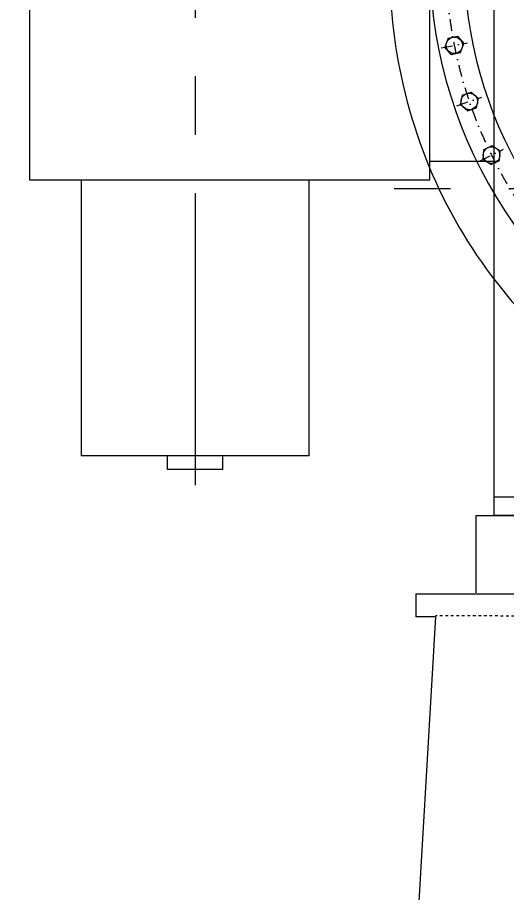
# Model space of a CAD drawing. Header units: millimetres. Extents: x 3 to 671030, y 2 to 511260.
# Drawn here: x 106632 to 120129, y 353151 to 377305 of the extents above; entities that cross this region are included whole.
import ezdxf

# ---------------------------------------------------------------- set-up
doc = ezdxf.new("R2010")
doc.units = ezdxf.units.MM
doc.header["$LTSCALE"] = 25.4
for name, pattern in [('CENTER', [50.8, 31.75, -6.35, 6.35, -6.35]), ('DASHDOT', [25.4, 12.7, -6.35, 0, -6.35]), ('EB_DASH', [6, 3, -3])]:
    doc.linetypes.add(name, pattern=pattern)
doc.layers.get('Defpoints').update_dxf_attribs({"lineweight": 5})
for name, color, linetype, lineweight in [('CAXA1', 5, 'CENTER', 5), ('CAXA虚线层', 96, 'EB_DASH', 5), ('EB0_1', 7, 'Continuous', 5)]:
    doc.layers.add(name, color=color, linetype=linetype, lineweight=lineweight)
doc.styles.add('Roman', font='arial.ttf')
doc.styles.get("Standard").update_dxf_attribs({"font": 'arial.ttf'})
doc.dimstyles.new('ISO-25', dxfattribs={"dimscale": 30, "dimtxt": 38.1, "dimasz": 38.1, "dimexe": 50.8, "dimexo": 50.8, "dimgap": 15.875, "dimtad": 1, "dimtih": 1, "dimtoh": 1, "dimdec": 1, "dimlfac": 0.03937, "dimdsep": 46, "dimtxsty": 'Standard', "dimcen": 63.5, "dimclrd": 7, "dimclre": 7, "dimclrt": 7, "dimadec": 0, "dimazin": 0, "dimtfac": 1, "dimtdec": 1, "dimtmove": 0, "dimatfit": 3, "dimfxl": 25.4, "dimlwd": 5, "dimlwe": 5, "dimarcsym": 0})

# ---------------------------------------------------------------- blocks, each defined once
blk = doc.blocks.new('*D37')
at = {"color": 7, "linetype": 'Continuous', "lineweight": 5, "transparency": 16777216}
for p, q in [((106326, 442551), (72179, 442551)), ((73703, 441408), (73703, 399780)), ((73703, 350476), (73703, 394545)), ((96165, 349333), (72179, 349333))]:
    blk.add_line(p, q, dxfattribs=at)
at = {"color": 7, "transparency": 16777216}
for points in [[(73512, 441408), (73893, 441408), (73703, 442551)], [(73512, 350476), (73893, 350476), (73703, 349333)]]:
    blk.add_solid(points, dxfattribs=at)
at = {"layer": 'Defpoints', "color": 0, "transparency": 16777216}
for p in [(73703, 442551), (107850, 442551), (97689, 349333)]:
    blk.add_point(p, dxfattribs=at)
at = {"color": 7, "lineweight": 5, "transparency": 16777216, "insert": (73703, 397162), "char_height": 4191, "attachment_point": 5, "style": 'Roman'}
blk.add_mtext('3670', dxfattribs=at)

msp = doc.modelspace()

# ---------------------------------------------------------------- linework, layer by layer
at = {"color": 7, "lineweight": 5}
for p, q in [((119787.35, 363557.26), (119787.35, 404324.26)), ((106960.35, 382861.26), (106960.35, 372828.26)), ((118009.35, 372828.26), (118009.35, 382861.26)), ((118514.93, 376734.55), (118430.08, 376484.59)), ((118514.93, 376734.55), (118773.82, 376786.05)), ((118773.82, 376786.05), (118947.86, 376587.59)), ((118773.82, 376786.05), (118773.82, 376786.04)), ((118863.01, 376337.63), (118947.86, 376587.59)), ((118604.12, 376286.13), (118430.08, 376484.59)), ((118604.12, 376286.13), (118863.01, 376337.63)), ((118905.07, 375161.59), (118853.57, 374902.7)), ((118905.07, 375161.59), (119155.02, 375246.44)), ((119155.02, 375246.44), (119353.48, 375072.4)), ((119155.02, 375246.44), (119155.02, 375246.44)), ((119052.03, 374728.65), (118853.57, 374902.7)), ((119301.98, 374813.5), (119353.48, 375072.4)), ((119052.03, 374728.65), (119301.98, 374813.5)), ((119497.18, 373653.01), (119733.92, 373769.76)), ((119733.92, 373769.76), (119953.4, 373623.11)), ((119733.92, 373769.76), (119733.93, 373769.76)), ((119497.18, 373653.01), (119479.92, 373389.61)), ((119936.14, 373359.71), (119953.4, 373623.11)), ((119787.35, 373325.42), (118009.35, 373325.42)), ((119699.4, 373242.96), (119479.92, 373389.61)), ((119699.4, 373242.96), (119936.14, 373359.71)), ((106960.35, 372828.26), (118009.35, 372828.26)), ((108387.2, 372828.26), (108387.2, 365208.26)), ((114677.5, 372828.26), (114677.5, 365208.26)), ((114677.5, 365208.26), (108387.2, 365208.26)), ((110770.35, 364827.26), (110770.35, 365208.26)), ((112294.35, 365208.26), (112294.35, 364827.26)), ((112294.35, 364827.26), (110770.35, 364827.26)), ((141631.35, 364065.26), (119787.35, 364065.26)), ((119279.35, 363557.2), (119279.35, 361423.82)), ((119279.35, 363557.2), (124359.35, 363557.2)), ((123597.35, 363557.26), (119787.35, 363557.26))]:
    msp.add_line(p, q, dxfattribs=at)
at = {"color": 7, "linetype": 'DASHDOT', "lineweight": 5}
for p, q in [((118326.86, 376464.05), (119050.73, 376608.04)), ((118753.92, 374868.86), (119452.8, 375106.1)), ((119385.53, 373343.06), (120047.47, 373669.49))]:
    msp.add_line(p, q, dxfattribs=at)
at = {"color": 7, "linetype": 'Continuous', "lineweight": 5}
for p, q in [((117628.35, 361398.24), (117628.35, 360763.24)), ((117628.35, 361398.24), (153442.35, 361398.24)), ((118172.33, 360763.24), (117569.93, 350476.25)), ((118172.33, 360763.25), (117628.35, 360763.25))]:
    msp.add_line(p, q, dxfattribs=at)
at = {"color": 7, "lineweight": 5}
for centre in [(118688.97, 376536.09), (119103.53, 374987.55), (119716.66, 373506.36)]:
    msp.add_circle(centre, 228.6, dxfattribs=at)
for radius, start, end in [(12700, 41.174058, 233.370693), (11747.5, 45.309128, 230.221603)]:
    msp.add_arc((130709.35, 378924.26), radius, start, end, dxfattribs=at)
at = {"color": 7, "linetype": 'DASHDOT', "lineweight": 5}
msp.add_arc((130709.35, 378924.26), 12255.5, 43.017887, 231.977074, dxfattribs=at)
at = {"layer": 'CAXA1', "linetype": 'CENTER', "lineweight": 5, "ltscale": 10}
for p, q in [((111532.35, 385360.78), (111532.35, 363890.95)), ((144389.82, 372574.26), (117028.88, 372574.26))]:
    msp.add_line(p, q, dxfattribs=at)
at = {"layer": 'CAXA虚线层', "color": 7, "linetype": 'EB_DASH', "lineweight": 5}
msp.add_line((143663.35, 360763.24), (118173.63, 360785.49), dxfattribs=at)
at = {"layer": 'EB0_1', "color": 7, "linetype": 'Continuous', "lineweight": 5}
msp.add_open_spline([(137618.86, 389905.19), (137482.36, 389997.28), (136362.16, 390720.14), (134084.78, 391688.65), (130672.5, 392300.77), (127226.04, 391898.09), (123932.96, 390655.38), (121056.75, 388569.9), (118800.42, 385794.75), (117331.24, 382504.86), (116758.89, 378954.21), (117144.94, 375322.92), (118428.4, 371869.87), (120619.33, 368857.07), (123517.22, 366503.92), (126949.56, 364958.13), (130713.89, 364363.2), (134508.69, 364761.69), (138095.61, 366140), (141224.12, 368415.31), (143662.64, 371427.01), (145253.85, 375008.61), (145676.45, 377602.02), (145726.42, 378924.26)], degree=3, knots=[0, 0, 0, 0, 419.10359707, 3392.99379749, 6215.37450072, 9149.02342903, 12103.33671848, 15079.87229539, 18078.64241157, 21099.66924128, 24142.91888491, 27118.47696268, 30293.75321909, 33403.69575067, 36481.23010109, 39689.58186516, 42866.24052022, 46065.15684254, 49286.2972383, 52529.67301088, 55795.30676871, 59028.98747378, 62395.02750358, 62395.02750358, 62395.02750358, 62395.02750358], dxfattribs=at)

# ---------------------------------------------------------------- dimensions: what is measured, and where the dimension line sits
at = {"color": 7, "lineweight": 5}
dim = msp.add_linear_dim(base=(73702.53, 442551.25), p1=(97689.35, 349333.25), p2=(107849.53, 442551.25), angle=90, dimstyle='ISO-25', override={"dimscale": 30, "dimtxt": 139.7, "dimpost": '\\X', "dimtxsty": 'Roman', "dimtmove": 1}, dxfattribs=at)
dim.commit()
dim.dimension.update_dxf_attribs({"geometry": '*D37', "text_midpoint": (73702.53, 397162.4), "dimtype": 160})

doc.saveas('drawing.dxf')
